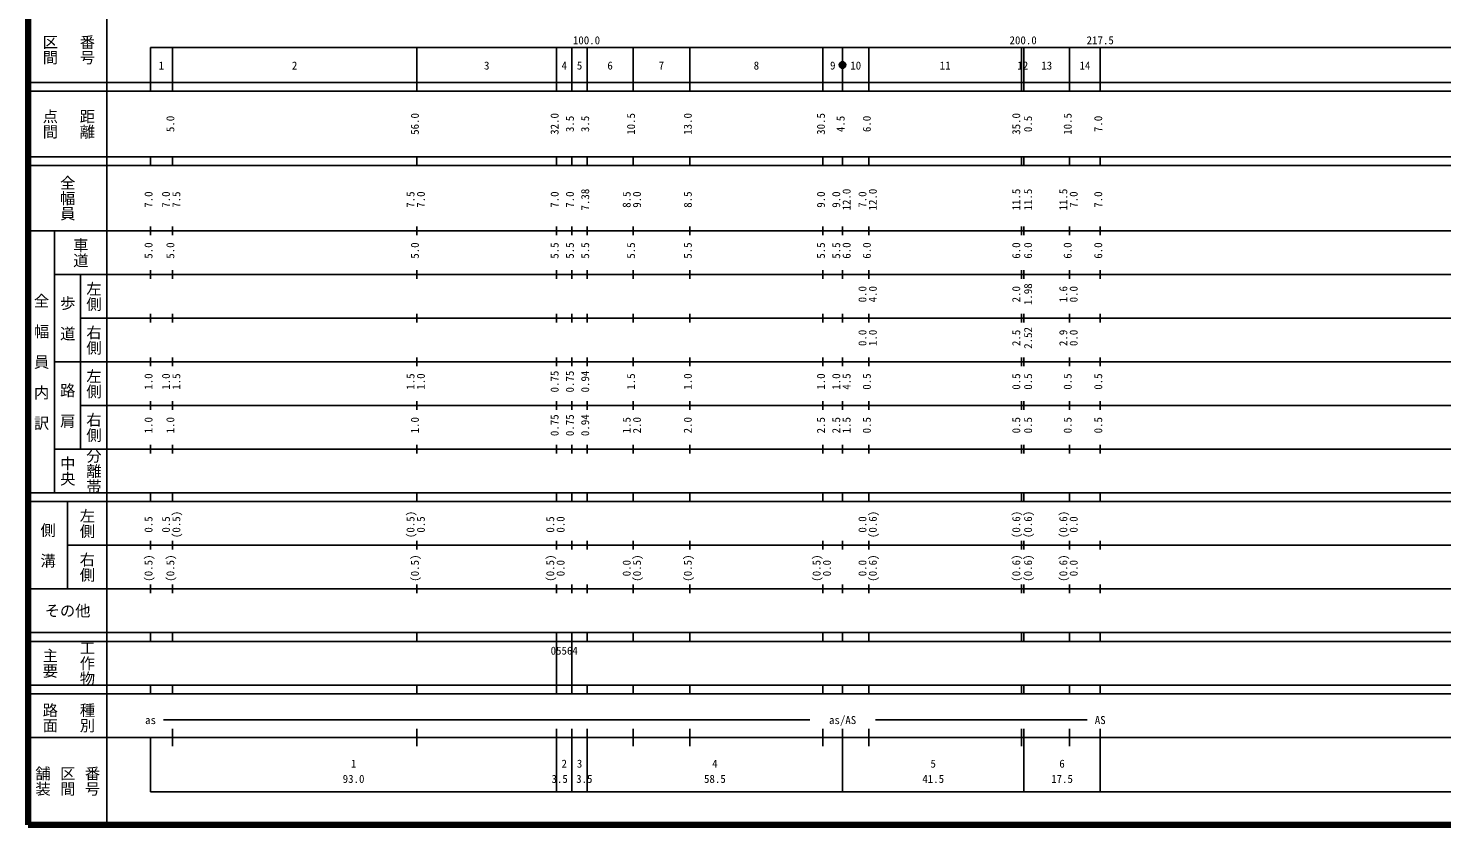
# Model space of a CAD drawing. Units: millimetres on the paper, enlarged 1000 times. Extents: x 40000 to 680000, y 20000 to 380000.
# Drawn here: x 40000 to 363711, y 20000 to 202409 of the extents above; entities that cross this region are included whole.
import ezdxf
from ezdxf.enums import TextEntityAlignment as Align

# ---------------------------------------------------------------- set-up
doc = ezdxf.new("R2010")
doc.units = ezdxf.units.MM
doc.header["$LTSCALE"] = 1000
doc.layers.add('M-TTL', color=2, linetype='Continuous', lineweight=140)
doc.layers.add('M-TTL-BAND', color=7, linetype='Continuous', lineweight=25)
doc.styles.add('@ＭＳ ゴシック', font='')
doc.styles.add('ＭＳ ゴシック', font='')
doc.styles.get('@ＭＳ ゴシック').set_extended_font_data('@MS Gothic')
doc.styles.get('ＭＳ ゴシック').set_extended_font_data('MS Gothic')

msp = doc.modelspace()

# ---------------------------------------------------------------- hatches: boundary and pattern name
at = {"layer": 'M-TTL-BAND'}
msp.add_hatch(color=256, dxfattribs=at).paths.add_polyline_path([(227250, 194000, 1), (225750, 194000, 1)])

# ---------------------------------------------------------------- linework, layer by layer
at = {"layer": 'M-TTL'}
for p, q in [((40000, 380000), (40000, 20000)), ((40000, 20000), (680000, 20000))]:
    msp.add_line(p, q, dxfattribs=at)
at = {"layer": 'M-TTL-BAND'}
for p, q in [((58000, 370000), (58000, 20000)), ((68000, 198000), (579000, 198000)), ((68000, 198000), (68000, 188000)), ((73000, 188000), (73000, 198000)), ((129000, 188000), (129000, 198000)), ((161000, 188000), (161000, 198000)), ((164500, 188000), (164500, 198000)), ((168000, 188000), (168000, 198000)), ((178500, 188000), (178500, 198000)), ((191500, 188000), (191500, 198000)), ((222000, 188000), (222000, 198000)), ((226500, 188000), (226500, 198000)), ((232500, 188000), (232500, 198000)), ((267500, 188000), (267500, 198000)), ((268000, 188000), (268000, 198000)), ((278500, 188000), (278500, 198000)), ((285500, 188000), (285500, 198000)), ((40000, 190000), (579000, 190000)), ((40000, 188000), (579000, 188000)), ((40000, 173000), (579000, 173000)), ((68000, 171000), (68000, 173000)), ((73000, 171000), (73000, 173000)), ((129000, 171000), (129000, 173000)), ((161000, 171000), (161000, 173000)), ((164500, 171000), (164500, 173000)), ((168000, 171000), (168000, 173000)), ((178500, 171000), (178500, 173000)), ((191500, 171000), (191500, 173000)), ((222000, 171000), (222000, 173000)), ((226500, 171000), (226500, 173000)), ((232500, 171000), (232500, 173000)), ((267500, 171000), (267500, 173000)), ((268000, 171000), (268000, 173000)), ((278500, 171000), (278500, 173000)), ((285500, 171000), (285500, 173000)), ((40000, 171000), (579000, 171000)), ((40000, 156000), (579000, 156000)), ((46000, 96000), (46000, 156000)), ((68000, 155000), (68000, 157000)), ((73000, 155000), (73000, 157000)), ((129000, 155000), (129000, 157000)), ((161000, 155000), (161000, 157000)), ((164500, 155000), (164500, 157000)), ((168000, 155000), (168000, 157000)), ((178500, 155000), (178500, 157000)), ((191500, 155000), (191500, 157000)), ((222000, 155000), (222000, 157000)), ((226500, 155000), (226500, 157000)), ((232500, 155000), (232500, 157000)), ((267500, 155000), (267500, 157000)), ((268000, 155000), (268000, 157000)), ((278500, 155000), (278500, 157000)), ((285500, 155000), (285500, 157000)), ((46000, 146000), (579000, 146000)), ((52000, 146000), (52000, 106000)), ((68000, 145000), (68000, 147000)), ((73000, 145000), (73000, 147000)), ((129000, 145000), (129000, 147000)), ((161000, 145000), (161000, 147000)), ((164500, 145000), (164500, 147000)), ((168000, 145000), (168000, 147000)), ((178500, 145000), (178500, 147000)), ((191500, 145000), (191500, 147000)), ((222000, 145000), (222000, 147000)), ((226500, 145000), (226500, 147000)), ((232500, 145000), (232500, 147000)), ((267500, 145000), (267500, 147000)), ((268000, 145000), (268000, 147000)), ((278500, 145000), (278500, 147000)), ((285500, 145000), (285500, 147000)), ((52000, 136000), (579000, 136000)), ((68000, 135000), (68000, 137000)), ((73000, 135000), (73000, 137000)), ((129000, 135000), (129000, 137000)), ((161000, 135000), (161000, 137000)), ((164500, 135000), (164500, 137000)), ((168000, 135000), (168000, 137000)), ((178500, 135000), (178500, 137000)), ((191500, 135000), (191500, 137000)), ((222000, 135000), (222000, 137000)), ((226500, 135000), (226500, 137000)), ((232500, 135000), (232500, 137000)), ((267500, 135000), (267500, 137000)), ((268000, 135000), (268000, 137000)), ((278500, 135000), (278500, 137000)), ((285500, 135000), (285500, 137000)), ((68000, 125000), (68000, 127000)), ((73000, 125000), (73000, 127000)), ((129000, 125000), (129000, 127000)), ((161000, 125000), (161000, 127000)), ((164500, 125000), (164500, 127000)), ((168000, 125000), (168000, 127000)), ((178500, 125000), (178500, 127000)), ((191500, 125000), (191500, 127000)), ((222000, 125000), (222000, 127000)), ((226500, 125000), (226500, 127000)), ((232500, 125000), (232500, 127000)), ((267500, 125000), (267500, 127000)), ((268000, 125000), (268000, 127000)), ((278500, 125000), (278500, 127000)), ((285500, 125000), (285500, 127000)), ((46000, 126000), (579000, 126000)), ((68000, 115000), (68000, 117000)), ((73000, 115000), (73000, 117000)), ((129000, 115000), (129000, 117000)), ((161000, 115000), (161000, 117000)), ((164500, 115000), (164500, 117000)), ((168000, 115000), (168000, 117000)), ((178500, 115000), (178500, 117000)), ((191500, 115000), (191500, 117000)), ((222000, 115000), (222000, 117000)), ((226500, 115000), (226500, 117000)), ((232500, 115000), (232500, 117000)), ((267500, 115000), (267500, 117000)), ((268000, 115000), (268000, 117000)), ((278500, 115000), (278500, 117000)), ((285500, 115000), (285500, 117000)), ((52000, 116000), (579000, 116000)), ((68000, 105000), (68000, 107000)), ((73000, 105000), (73000, 107000)), ((129000, 105000), (129000, 107000)), ((161000, 105000), (161000, 107000)), ((164500, 105000), (164500, 107000)), ((168000, 105000), (168000, 107000)), ((178500, 105000), (178500, 107000)), ((191500, 105000), (191500, 107000)), ((222000, 105000), (222000, 107000)), ((226500, 105000), (226500, 107000)), ((232500, 105000), (232500, 107000)), ((267500, 105000), (267500, 107000)), ((268000, 105000), (268000, 107000)), ((278500, 105000), (278500, 107000)), ((285500, 105000), (285500, 107000)), ((46000, 106000), (579000, 106000)), ((40000, 96000), (579000, 96000)), ((40000, 94000), (579000, 94000)), ((49000, 94000), (49000, 74000)), ((68000, 94000), (68000, 96000)), ((73000, 94000), (73000, 96000)), ((129000, 94000), (129000, 96000)), ((161000, 94000), (161000, 96000)), ((164500, 94000), (164500, 96000)), ((168000, 94000), (168000, 96000)), ((178500, 94000), (178500, 96000)), ((191500, 94000), (191500, 96000)), ((222000, 94000), (222000, 96000)), ((226500, 94000), (226500, 96000)), ((232500, 94000), (232500, 96000)), ((267500, 94000), (267500, 96000)), ((268000, 94000), (268000, 96000)), ((278500, 94000), (278500, 96000)), ((285500, 94000), (285500, 96000)), ((68000, 83000), (68000, 85000)), ((73000, 83000), (73000, 85000)), ((129000, 83000), (129000, 85000)), ((161000, 83000), (161000, 85000)), ((164500, 83000), (164500, 85000)), ((168000, 83000), (168000, 85000)), ((178500, 83000), (178500, 85000)), ((191500, 83000), (191500, 85000)), ((222000, 83000), (222000, 85000)), ((226500, 83000), (226500, 85000)), ((232500, 83000), (232500, 85000)), ((267500, 83000), (267500, 85000)), ((268000, 83000), (268000, 85000)), ((278500, 83000), (278500, 85000)), ((285500, 83000), (285500, 85000)), ((49000, 84000), (579000, 84000)), ((68000, 73000), (68000, 75000)), ((73000, 73000), (73000, 75000)), ((129000, 73000), (129000, 75000)), ((161000, 73000), (161000, 75000)), ((164500, 73000), (164500, 75000)), ((168000, 73000), (168000, 75000)), ((178500, 73000), (178500, 75000)), ((191500, 73000), (191500, 75000)), ((222000, 73000), (222000, 75000)), ((226500, 73000), (226500, 75000)), ((232500, 73000), (232500, 75000)), ((267500, 73000), (267500, 75000)), ((268000, 73000), (268000, 75000)), ((278500, 73000), (278500, 75000)), ((285500, 73000), (285500, 75000)), ((40000, 74000), (579000, 74000)), ((40000, 64000), (579000, 64000)), ((40000, 62000), (579000, 62000)), ((68000, 62000), (68000, 64000)), ((73000, 62000), (73000, 64000)), ((129000, 62000), (129000, 64000)), ((161000, 62000), (161000, 64000)), ((161000, 52000), (161000, 62000)), ((164500, 62000), (164500, 64000)), ((164500, 52000), (164500, 62000)), ((168000, 62000), (168000, 64000)), ((178500, 62000), (178500, 64000)), ((191500, 62000), (191500, 64000)), ((222000, 62000), (222000, 64000)), ((226500, 62000), (226500, 64000)), ((232500, 62000), (232500, 64000)), ((267500, 62000), (267500, 64000)), ((268000, 62000), (268000, 64000)), ((278500, 62000), (278500, 64000)), ((285500, 62000), (285500, 64000)), ((40000, 52000), (579000, 52000)), ((68000, 50000), (68000, 52000)), ((73000, 50000), (73000, 52000)), ((129000, 50000), (129000, 52000)), ((161000, 50000), (161000, 52000)), ((164500, 50000), (164500, 52000)), ((168000, 50000), (168000, 52000)), ((178500, 50000), (178500, 52000)), ((191500, 50000), (191500, 52000)), ((222000, 50000), (222000, 52000)), ((226500, 50000), (226500, 52000)), ((232500, 50000), (232500, 52000)), ((267500, 50000), (267500, 52000)), ((268000, 50000), (268000, 52000)), ((278500, 50000), (278500, 52000)), ((285500, 50000), (285500, 52000)), ((40000, 50000), (579000, 50000)), ((71000, 44000), (219000, 44000)), ((234000, 44000), (282500, 44000)), ((40000, 40000), (579000, 40000)), ((68000, 40000), (68000, 27500)), ((73000, 38000), (73000, 42000)), ((129000, 38000), (129000, 42000)), ((161000, 27500), (161000, 42000)), ((164500, 27500), (164500, 42000)), ((168000, 27500), (168000, 42000)), ((178500, 38000), (178500, 42000)), ((191500, 38000), (191500, 42000)), ((222000, 38000), (222000, 42000)), ((226500, 27500), (226500, 42000)), ((232500, 38000), (232500, 42000)), ((267500, 38000), (267500, 42000)), ((268000, 27500), (268000, 42000)), ((278500, 38000), (278500, 42000)), ((285500, 27500), (285500, 42000)), ((68000, 27500), (579000, 27500))]:
    msp.add_line(p, q, dxfattribs=at)
msp.add_lwpolyline([(227250, 194000, 1), (225750, 194000, 1)], format="xyb", close=True, dxfattribs=at)

# ---------------------------------------------------------------- texts
at = {"layer": 'M-TTL-BAND', "style": '@ＭＳ ゴシック'}
for s, p in [('番号', (53500, 197500)), ('区間', (45000, 197500)), ('点間', (45000, 180500)), ('距離', (53500, 180500)), ('全幅員', (49000, 163500)), ('車道', (52000, 151000)), ('左側', (55000, 141000)), ('全\u3000幅\u3000員\u3000内\u3000訳', (43000, 126000)), ('歩\u3000道', (49000, 136000)), ('右側', (55000, 131000)), ('左側', (55000, 121000)), ('路\u3000肩', (49000, 116000)), ('右側', (55000, 111000)), ('中央', (49000, 101000)), ('分離帯', (55000, 101000)), ('左側', (53500, 89000)), ('側\u3000溝', (44500, 84000)), ('右側', (53500, 79000)), ('工作物', (53500, 57000)), ('主要', (45000, 57000)), ('路面', (45000, 44500)), ('種別', (53500, 44500)), ('舗装', (43333, 30000)), ('区間', (49000, 30000)), ('番号', (54667, 30000))]:
    msp.add_text(s, height=2566, rotation=270, dxfattribs=at).set_placement(p, align=Align.MIDDLE_CENTER)
at = {"layer": 'M-TTL-BAND', "style": 'ＭＳ ゴシック'}
for s, p in [('100.0', (167844, 198195)), ('200.0', (267844, 198195)), ('217.5', (285500, 198195)), ('1', (70500, 192405)), ('2', (101000, 192405)), ('3', (145000, 192405)), ('4', (162750, 192405)), ('5', (166250, 192405)), ('6', (173250, 192405)), ('7', (185000, 192405)), ('8', (206750, 192405)), ('9', (224250, 192405)), ('10', (229500, 192405)), ('11', (250000, 192405)), ('12', (267750, 192405)), ('13', (273250, 192405)), ('14', (282000, 192405)), ('as', (68000, 42500)), ('as/AS', (226500, 42500)), ('AS', (285500, 42500)), ('1', (114500, 32523)), ('2', (162750, 32523)), ('3', (166250, 32523)), ('4', (197250, 32523)), ('5', (247250, 32523)), ('6', (276750, 32523)), ('93.0', (114500, 29033)), ('3.5', (161695, 29033)), ('3.5', (167345, 29033)), ('58.5', (197250, 29033)), ('41.5', (247250, 29033)), ('17.5', (276750, 29033))]:
    msp.add_text(s, height=1833, dxfattribs=at).set_placement(p, align=Align.BOTTOM_CENTER)
for s, p in [('5.0', (74000, 180500)), ('56.0', (130000, 180500)), ('32.0', (162000, 180500)), ('3.5', (165500, 180500)), ('3.5', (169000, 180500)), ('10.5', (179500, 180500)), ('13.0', (192500, 180500)), ('30.5', (223000, 180500)), ('4.5', (227500, 180500)), ('6.0', (233500, 180500)), ('35.0', (267723, 180500)), ('0.5', (270431, 180500)), ('10.5', (279500, 180500)), ('7.0', (286500, 180500)), ('7.38', (169000, 163174)), ('12.0', (228870, 163174)), ('12.0', (234870, 163174)), ('11.5', (267723, 163174)), ('11.5', (270431, 163174)), ('11.5', (278500, 163174)), ('7.0', (69000, 163174)), ('7.0', (73000, 163174)), ('7.5', (75370, 163174)), ('7.5', (129000, 163174)), ('7.0', (131370, 163174)), ('7.0', (162000, 163174)), ('7.0', (165500, 163174)), ('8.5', (178500, 163174)), ('9.0', (180870, 163174)), ('8.5', (192500, 163174)), ('9.0', (223000, 163174)), ('9.0', (226500, 163174)), ('7.0', (232500, 163174)), ('7.0', (280870, 163174)), ('7.0', (286500, 163174)), ('5.0', (69000, 151500)), ('5.0', (74000, 151500)), ('5.0', (130000, 151500)), ('5.5', (162000, 151500)), ('5.5', (165500, 151500)), ('5.5', (169000, 151500)), ('5.5', (179500, 151500)), ('5.5', (192500, 151500)), ('5.5', (223000, 151500)), ('5.5', (226500, 151500)), ('6.0', (228870, 151500)), ('6.0', (233500, 151500)), ('6.0', (267723, 151500)), ('6.0', (270431, 151500)), ('6.0', (279500, 151500)), ('6.0', (286500, 151500)), ('0.0', (232500, 141500)), ('4.0', (234870, 141500)), ('2.0', (267723, 141500)), ('1.98', (270431, 141500)), ('1.6', (278500, 141500)), ('0.0', (280870, 141500)), ('0.0', (232500, 131500)), ('1.0', (234870, 131500)), ('2.5', (267723, 131500)), ('2.52', (270431, 131500)), ('2.9', (278500, 131500)), ('0.0', (280870, 131500)), ('1.0', (69000, 121500)), ('1.0', (73000, 121500)), ('1.5', (75370, 121500)), ('1.5', (129000, 121500)), ('1.0', (131370, 121500)), ('0.75', (162000, 121500)), ('0.75', (165500, 121500)), ('0.94', (169000, 121500)), ('1.5', (179500, 121500)), ('1.0', (192500, 121500)), ('1.0', (223000, 121500)), ('1.0', (226500, 121500)), ('4.5', (228870, 121500)), ('0.5', (233500, 121500)), ('0.5', (267723, 121500)), ('0.5', (270431, 121500)), ('0.5', (279500, 121500)), ('0.5', (286500, 121500)), ('0.75', (162000, 111500)), ('0.75', (165500, 111500)), ('0.94', (169000, 111500)), ('1.0', (69000, 111500)), ('1.0', (74000, 111500)), ('1.0', (130000, 111500)), ('1.5', (178500, 111500)), ('2.0', (180870, 111500)), ('2.0', (192500, 111500)), ('2.5', (223000, 111500)), ('2.5', (226500, 111500)), ('1.5', (228870, 111500)), ('0.5', (233500, 111500)), ('0.5', (267723, 111500)), ('0.5', (270431, 111500)), ('0.5', (279500, 111500)), ('0.5', (286500, 111500)), ('(0.5)', (75370, 88764)), ('(0.5)', (129000, 88764)), ('(0.6)', (234870, 88764)), ('(0.6)', (267723, 88764)), ('(0.6)', (270431, 88764)), ('(0.6)', (278500, 88764)), ('0.5', (69000, 88764)), ('0.5', (73000, 88764)), ('0.5', (131370, 88764)), ('0.5', (161000, 88764)), ('0.0', (163370, 88764)), ('0.0', (232500, 88764)), ('0.0', (280870, 88764)), ('(0.5)', (69000, 78764)), ('(0.5)', (74000, 78764)), ('(0.5)', (130000, 78764)), ('(0.5)', (161000, 78764)), ('(0.5)', (180870, 78764)), ('(0.5)', (192500, 78764)), ('(0.5)', (222000, 78764)), ('(0.6)', (234870, 78764)), ('(0.6)', (267723, 78764)), ('(0.6)', (270431, 78764)), ('(0.6)', (278500, 78764)), ('0.0', (163370, 78764)), ('0.0', (178500, 78764)), ('0.0', (224370, 78764)), ('0.0', (232500, 78764)), ('0.0', (280870, 78764))]:
    msp.add_text(s, height=1833, rotation=90, dxfattribs=at).set_placement(p, align=Align.BOTTOM_CENTER)
msp.add_text('その他', height=2566, dxfattribs=at).set_placement((49000, 69000), align=Align.MIDDLE_CENTER)
msp.add_text('05564', height=1833, dxfattribs=at).set_placement((159625, 58405), align=Align.BOTTOM_LEFT)

doc.saveas('drawing.dxf')
